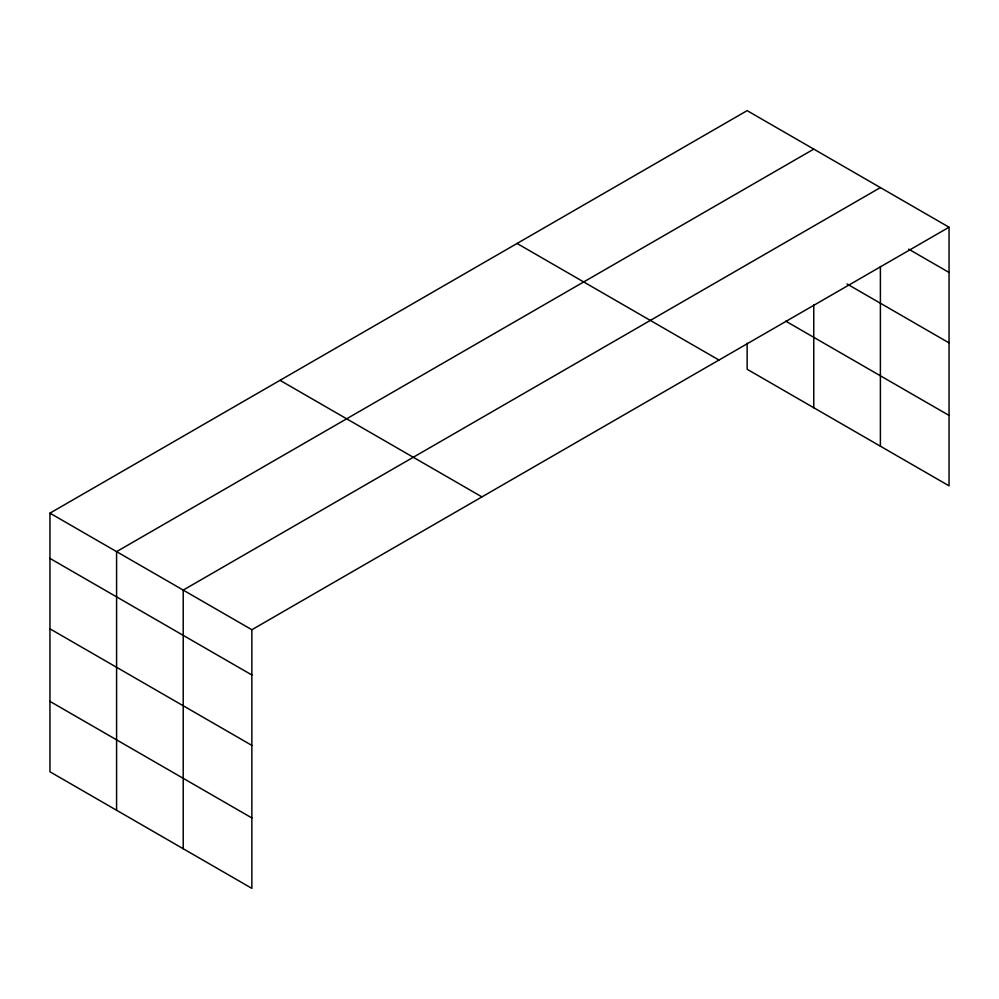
<?xml version="1.0" encoding="UTF-8"?>
<svg xmlns="http://www.w3.org/2000/svg" width="999" height="999" viewBox="0 0 999 999"><rect width="100%" height="100%" fill="white"/><g stroke="black" fill="none" stroke-linecap="round" stroke-linejoin="round"><path stroke-width="1.5" d="M949.05 227.223L747.14 110.639L49.95 513.161L49.95 771.777L251.86 888.361L251.86 629.732L949.05 227.223L949.05 485.839L747.14 369.268L747.14 343.244M880.394 266.508L880.394 446.203M813.773 149.113L116.583 551.635L116.583 810.251M880.394 187.587L183.217 590.097L183.217 848.725M908.665 249.151L949.05 272.465M847.077 284.003L949.05 342.882M785.776 321.166L949.05 415.422M517.07 243.469L718.98 360.052M280.02 380.332L481.93 496.903M49.95 513.161L251.86 629.732M49.95 558.404L251.86 674.987M49.95 628.821L251.86 745.391M49.95 701.373L251.86 817.944M813.76 304.907L813.76 407.729"/></g></svg>
